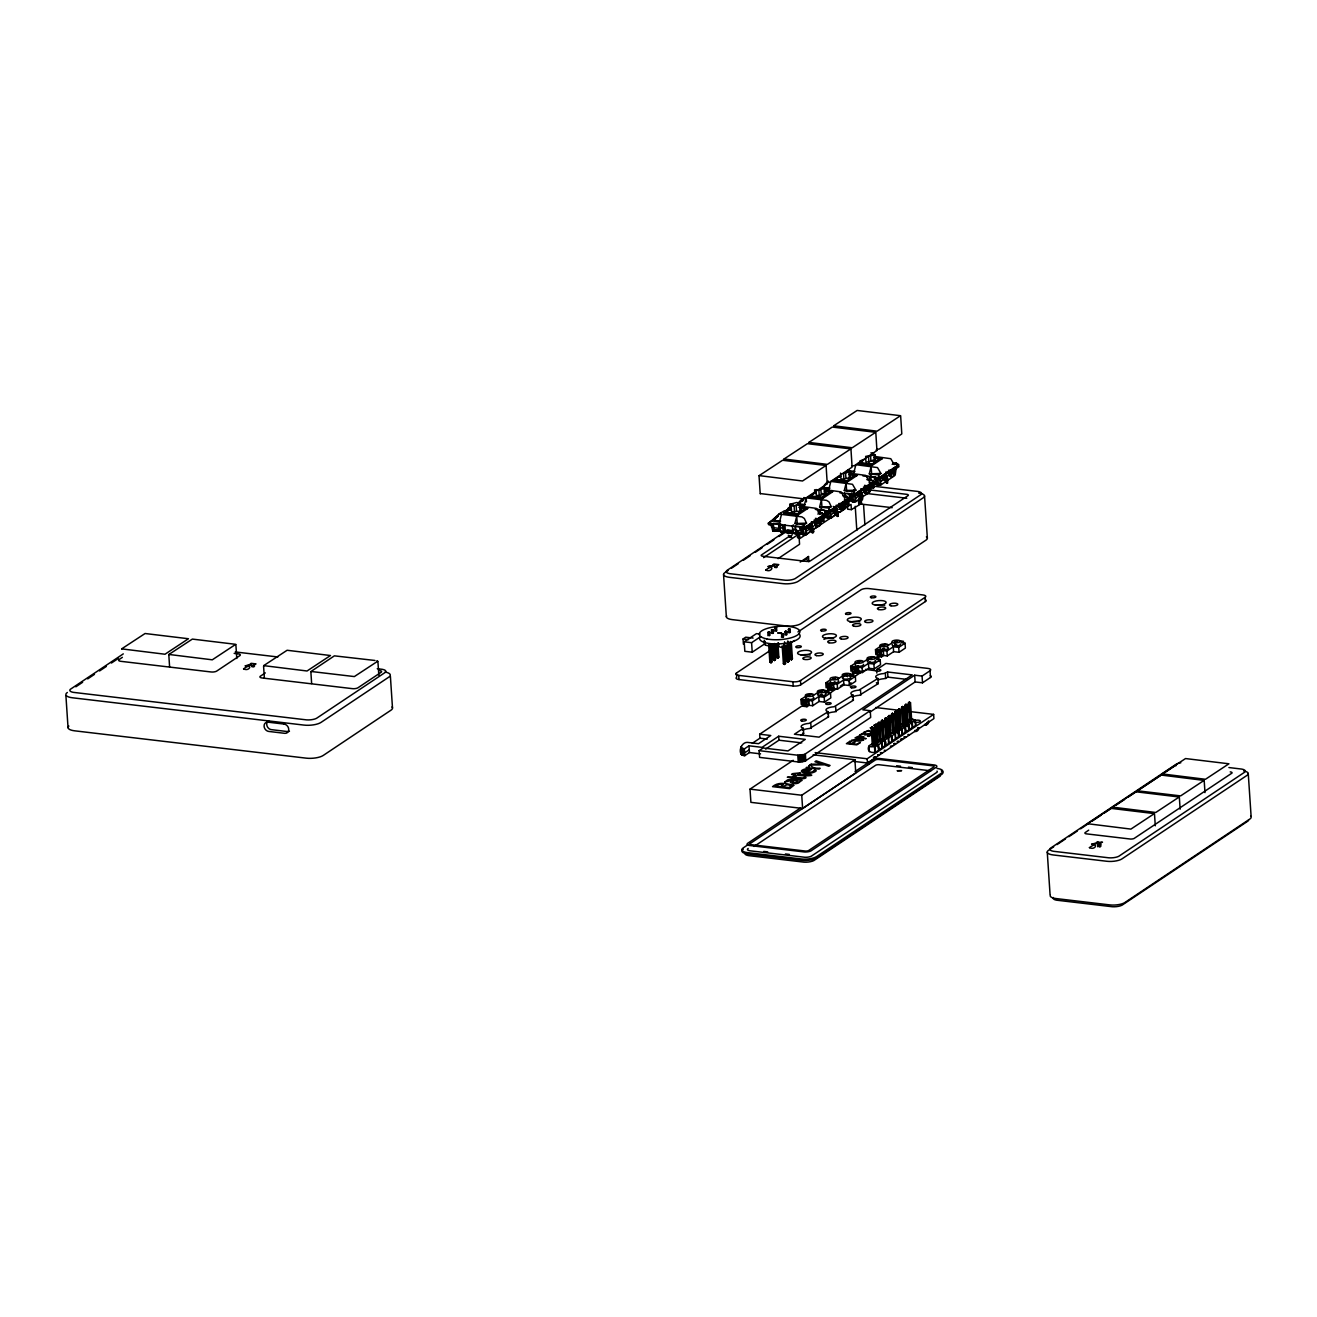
<?xml version="1.0" encoding="UTF-8"?>
<svg xmlns="http://www.w3.org/2000/svg" width="1317" height="1317" viewBox="0 0 1317 1317"><rect width="100%" height="100%" fill="white"/><g stroke="black" fill="none" stroke-linecap="round" stroke-linejoin="round"><path stroke-width="1.5" d="M803.979 526.158C806.827 529.286 811.437 520.281 811.585 525.088L809.609 524.841L809.988 530.389L812.968 526.026L811.272 525.137L810.054 525.944L811.684 526.899M833.184 506.469L836.147 507.177L836.295 508.576L834.32 508.346L834.698 513.893L837.678 509.531L835.982 508.625L834.764 509.449L836.394 510.387M853.35 493.167C856.165 496.279 860.775 487.405 860.956 492.097L858.997 491.867L859.375 497.414L862.355 493.052L860.659 492.146L859.441 492.97L861.055 493.908M878.357 476.458C881.172 479.569 885.781 470.712 885.962 475.388L884.003 475.157L884.382 480.705L887.345 476.342L885.666 475.453L884.448 476.26L886.061 477.198M780.454 523.376L779.121 524.265L780.816 532.084L806.3 534.718L806.169 527.146M820.112 517.828L820.261 525.401L815.305 528.216M820.458 516.972L831.011 518.223L830.138 510.552M844.823 501.316L844.971 508.889L840.048 512.181L836.097 511.72M846.88 500.69L855.688 501.728L855.54 494.171M869.5 484.837L869.632 492.41L860.561 497.974M871.887 483.998L880.694 485.035L880.546 477.462M894.506 468.144L894.638 475.717L880.694 485.035M811.272 525.137L811.453 521.762L814.548 522.125L817.215 520.363L814.614 523.079L812.309 522.8L812.079 527.343L810.663 528.298M816.902 523.392L814.729 525.565L814.828 523.837L816.902 523.392L815.157 522.553M835.982 508.625L836.163 505.251L839.258 505.629L841.925 503.851L839.324 506.568L837.019 506.304L836.789 510.831L835.357 511.786M839.867 506.041L841.612 506.897L839.439 509.07L839.67 504.526M860.659 492.146L860.841 488.772L863.936 489.15L866.586 487.372L864.001 490.089L861.68 489.825L861.45 494.352L860.034 495.307M866.29 490.418L865.006 491.274L863.326 490.368L864.545 489.562L866.29 490.418L864.117 492.574L864.199 490.846M885.666 475.453L885.831 472.079L888.942 472.441L891.593 470.663L889.008 473.396L886.687 473.116L886.456 477.659L885.04 478.598M891.296 473.708L890.012 474.564L888.333 473.676L889.551 472.852L891.296 473.708L889.123 475.881L889.205 474.136M818.367 519.194C818.104 524.61 818.153 519.82 816.672 520.133L816.244 526.224L816.145 524.627M842.04 503.193L842.205 505.728L843.209 504.74L843.078 502.682L841.382 503.621L840.954 509.712L840.855 508.115M864.726 493.134L866.026 492.97L866.059 487.142L866.948 486.73M889.732 476.425L891.033 476.26L891.066 470.449L892.761 469.494M819.849 524.874L820.919 524.166L821.709 518.338M868.759 484.755L869.236 491.899L870.307 491.175L871.097 485.347L869.121 485.117M893.766 468.045L894.243 475.19L895.297 474.482L896.103 468.654L894.128 468.424M818.269 512.346L822.038 512.79L823.965 514.568L804.572 527.524L768.601 523.293L771.466 520.758L779.648 521.73L781.475 514.371M771.466 520.758L779.005 514.091L801.921 516.873L804.325 518.47L806.531 523.162L804.308 524.643L794.908 523.524L796.736 516.182L797.279 524.265M799.452 504.641L804.358 505.218L806.185 497.875L806.448 501.909M803.716 497.579L826.632 500.378L829.035 501.958L831.241 506.65L829.019 508.132L819.618 507.029L821.446 499.67L821.989 507.769M824.113 488.163L829.019 488.739L830.846 481.396L852.494 484.294L855.902 490.171L853.696 491.653L844.296 490.533L846.123 483.191L846.666 491.274M848.856 469.906L846.847 471.239L854.025 472.029L855.852 464.687L877.501 467.584L880.908 473.462L878.702 474.943L869.302 473.84L871.13 466.481L871.673 474.581M826.105 465.889L827.241 483.751L804.506 498.945L760.419 493.579M788.257 535.229L790.496 536.003L792.34 534.768M760.535 753.851L749.455 752.55L744.813 755.662C736.878 755.777 740.352 741.932 747.463 742.376L758.543 743.693L770.774 735.512L759.695 734.211L759.958 738.178L752.303 743.282M741.125 754.18L741.784 753.209M850.963 449.295L852.099 467.14L829.611 482.203L827.339 482.565M852.181 465.955L854.47 465.609L876.941 450.546L875.821 432.684M881.369 483.998L878.538 484.574M900.663 416.09L901.799 433.935L879.312 448.998L877.04 449.36M893.288 476.079L890.819 476.721M872.513 735.314L872.2 726.77L873.369 727.56L874.554 745.373L872.364 745.751L871.179 727.939L872.2 726.77L873.731 745.916M882.061 720.679L883.427 720.843L881.238 721.222L882.275 720.053L883.427 720.843L883.806 739.183L882.423 739.018L881.238 721.222L882.275 720.053L883.806 739.183M885.485 718.391L886.868 718.555L884.678 718.934L885.699 717.765L886.868 718.555L888.037 736.351L885.864 736.73L884.678 718.934L885.699 717.765L887.23 736.894M892.251 713.863L893.634 714.028L891.444 714.407L892.465 713.238L893.634 714.028L893.996 732.367L892.63 732.219L891.444 714.407L892.465 713.238L893.996 732.367M898.984 709.369L900.351 709.534L898.178 709.912L899.198 708.744L900.351 709.534L900.729 727.873L899.346 727.725L898.178 709.912L899.198 708.744L900.729 727.873M905.75 704.858L907.117 705.023L904.927 705.402L905.964 704.233L907.117 705.023L907.495 723.362L906.112 723.198L904.927 705.402L905.964 704.233L907.495 723.362M808.292 527.887C810.548 527.08 807.091 529.566 808.408 525.845M833.035 511.852L833.908 508.806L833.035 511.852L834.04 510.881M842.205 505.728L842.287 503.209M857.713 495.373L858.585 492.328L857.713 495.373L857.532 492.838M866.849 488.772L867.887 488.261L867.096 488.805M882.719 478.664L882.538 476.128L882.719 478.664L883.592 475.618M891.856 472.062L892.893 471.568L892.103 472.095M797.114 533.648L797.921 537.616L799.649 536.776L799.403 533.072M797.921 537.616L799.649 536.776M813.676 531.689L813.066 532.924L811.733 532.512L813.676 531.689L813.429 528.051M821.824 517.137L822.055 520.841L823.866 521.269L824.113 516.577M837.53 511.473L837.777 516.429L838.139 511.539M846.485 500.658L846.732 504.362L847.802 503.654M847.308 504.641L849.037 503.785L848.79 500.098M862.816 495.06L862.454 499.95L861.12 499.522L862.437 498.633L862.207 494.994M871.492 483.948L871.739 487.652L873.55 488.08L873.797 483.388M887.214 478.285L887.444 483.24L887.823 478.351M802.744 500.032L802.58 500.46A5.334 1.745 -3.8 0 0 802.794 500.888M812.079 527.343L812.968 526.026M814.729 525.565L815.618 524.265M836.789 510.831L837.678 509.531M839.439 509.07L841.612 506.897M861.45 494.352L862.355 493.052M864.117 492.574L865.006 491.274M886.456 477.659L887.345 476.342M889.123 475.881L890.012 474.564M806.234 558.869L808.523 556.515L808.868 561.799L806.234 558.869L802.909 561.091M780.339 513.202L775.005 518.388L778.314 516.182M785.64 511.292L790.974 506.09L787.796 508.494A5.334 1.745 -3.8 0 1 784.224 510.881L779.005 514.091M786.973 510.403L790.974 506.502M798.382 502.781L802.382 498.88M802.382 499.291L799.715 501.892L803.024 499.686M824.393 485.002L828.393 481.1M768.371 524.512L771.992 525.779L773.178 524.989L771.219 524.759L772.816 531.13L781.886 531.377L780.816 532.084M850.996 682.7L850.617 683.062A4.198 1.383 -3.8 0 1 849.975 683.391M748.188 848.444L747.809 848.741A5.597 1.827 -3.8 0 0 749.752 850.766L804.72 857.252A5.597 1.827 -3.8 0 0 811.239 856.231L936.864 772.322A5.597 1.827 -3.8 0 0 936.996 771.12M778.215 642.828C775.894 650.186 791.402 647.915 787.517 641.313M787.648 644.836L791.237 642.498M794.744 640.457L791.007 642.597M872.282 743.891C860.61 749.192 886.374 745.85 874.29 744.286C877.336 746.838 886.045 740.895 877.682 742.08M881.353 742.525L887.971 737.981M884.349 737.569L888.629 737.981L891.395 735.693L891.774 741.043L895.445 738.919L895.099 733.668L891.197 732.993M885.37 735.166L892.037 735.709L895.099 733.668M891.115 733.108C912.566 731.939 882.571 731.758 896.07 728.317M898.095 731.33L901.766 729.206L897.881 728.531M897.848 728.614L902.129 728.976L905.174 726.935L905.52 732.186L898.457 736.582L898.161 731.182M902.853 723.774C893.189 726.474 907.792 728.696 908.286 724.416M904.614 724.103C907.611 726.54 916.27 720.811 908.039 721.732M908.006 721.831C921.554 723.115 911.035 714.95 906.178 721.617M868.792 746.212C865.911 753.209 875.278 754.048 878.538 750.213L878.192 744.961M877.912 744.714L878.966 749.933L882.011 747.891L881.666 742.64M881.699 747.776L888.596 743.496L888.251 738.244M888.596 743.496L892.037 741.191L891.691 735.94M895.445 738.919L898.803 736.68L898.457 731.429M905.24 732.038L908.911 729.931L908.565 724.663M908.615 729.783L912.286 727.675L911.94 722.407M912.286 727.675L915.694 725.404L915.331 720.136M123.288 653.874L70.344 689.301A8.396 2.749 -3.8 0 0 73.258 692.347L306.68 719.889A8.396 2.749 -3.8 0 0 316.475 718.341L385.288 672.378A8.396 2.749 -3.8 0 0 382.358 669.332L377.255 668.707M75.826 686.815L82.609 682.288M87.696 678.897L94.462 674.37M99.549 670.962L106.331 666.435M111.418 663.044L118.201 658.516M122.382 657.331L119.09 659.537A4.214 1.383 -3.8 0 0 120.785 661.315L211.049 671.966A4.198 1.383 -3.8 0 0 216.745 671.061L239.859 655.619A4.198 1.383 -3.8 0 0 238.163 653.858L234.146 653.38M265.31 672.905L260.371 676.214A4.214 1.383 -3.8 0 0 262.067 677.975L352.33 688.643A4.198 1.383 -3.8 0 0 358.026 687.737L381.14 672.296A4.198 1.383 -3.8 0 0 379.444 670.534M789.739 504.362L796.505 502.534L799.468 502.896L797.476 504.23L800.917 504.625L801.296 510.337L799.962 511.226L791.566 511.803L791.188 506.09L793.18 504.757L789.739 504.362L790.118 510.058L791.451 509.185M778.034 515.737L775.433 518.454M802.728 499.225L800.143 501.958L802.794 500.18M774.725 519.211L768.074 523.277L771.894 524.347L771.992 525.779M768.601 523.293L775.071 518.964M799.781 502.468L803.024 500.295M849.004 471.898L848.856 469.675L847.539 470.564L854.914 471.437L854.025 472.029M799.221 507.177L808.012 508.263L797.773 515.095L784.076 513.383L791.007 508.494M791.188 506.09L800.917 504.625M815.042 492.706L808.786 496.871L815.717 491.998M818.861 489.94L825.627 488.13L826.006 493.842L819.24 495.653L816.277 495.307L815.898 489.595L818.861 489.94L819.24 495.653M833.859 480.129L838.929 476.491M843.917 479.174L850.683 477.347L850.305 471.651L843.538 473.462L843.917 479.174L840.954 478.812L840.575 473.099M862.503 461.082L858.47 463.683L863.936 459.781M865.582 456.406L875.311 454.941L875.69 460.654L865.96 462.119L865.713 458.3M784.076 513.383L791.04 508.823M835.324 479.141L838.962 476.803M816.161 492.673L814.828 493.562L814.581 489.759M839.505 477.083L840.839 476.194M779.648 521.73L780.537 521.137L773.145 520.264M804.358 505.218L805.247 504.625L797.855 503.752L799.189 502.864L799.337 505.086M829.019 488.739L829.908 488.146L824.376 487.488M773.079 523.392L779.944 523.261L780.158 526.438M785.162 512.412L797.476 513.86L806.251 508L797.493 514.173L785.179 512.725M809.873 495.9L822.187 497.349L830.961 491.488L822.203 497.678L809.889 496.213M834.55 479.421L846.864 480.87L855.638 475.009L846.88 481.182L834.566 479.734M859.557 462.711L871.87 464.177L880.645 458.316L871.887 464.489L859.573 463.041M772.816 531.13L773.507 530.372M822.483 498.6L832.723 491.751L824.557 490.797M847.16 482.104L857.4 475.272L849.235 474.318M872.167 465.411L882.39 458.579L874.241 457.608M773.095 523.557L774.33 530.01L780.52 530.323M779.121 524.265L782.084 524.61L783.319 531.08L785.294 530.142L792.587 530.998M794.908 523.524L806.531 523.162M819.618 507.029L831.241 506.65M844.296 490.533L855.902 490.171M869.302 473.84L880.908 473.462M793.509 524.923L792.175 525.812L793.41 532.266L783.319 531.08M785.36 531.393L726.721 570.607A8.412 2.749 -3.8 0 0 729.651 573.652L785.261 580.221A8.412 2.749 -3.8 0 0 795.056 578.673L921.027 494.533A8.412 2.749 -3.8 0 0 918.097 491.488L869.516 485.726M728.268 570.36L724.893 572.615A11.211 3.671 -3.8 0 0 729.42 577.323L783.105 583.661A11.211 3.671 -3.8 0 0 798.283 581.274L923.217 497.81A11.211 3.671 -3.8 0 0 921.044 493.529M731.643 568.104L738.393 563.594M743.463 560.202L750.213 555.692M755.283 552.317L762.033 547.806M767.087 544.415L773.853 539.904M778.907 536.513L783.977 533.138M820.392 512.395L820.195 509.531L821.396 508.741M892.202 464.358L893.519 463.469M811.585 525.088L805.461 529.121L800.061 529.088L799.962 527.673L802.497 525.977M817.808 514.042L822.038 512.79M815.289 509.383L829.266 511.029L848.675 498.056L846.749 496.295L844.526 497.777L841.119 491.899L825.199 489.661M860.956 492.097L854.848 496.13L849.449 496.114L849.35 494.682L851.885 492.986M839.966 492.887L853.943 494.55L873.352 481.578L871.426 479.816L869.204 481.298L865.796 475.421L849.877 473.182M862.964 475.947L878.949 477.841L898.359 464.885L896.416 463.107L894.21 464.588L890.786 458.711L874.883 456.489M864.512 485.545L867.722 485.726L871.986 483.043L869.039 482.697M788.85 536.612L761.275 555.099A3.655 1.202 -3.8 0 0 762.329 556.186L806.844 561.437A3.655 1.202 -3.8 0 0 810.334 560.894L908.253 495.472A3.655 1.202 -3.8 0 0 907.215 494.385L869.368 489.891M800.061 529.088L801.263 528.298M836.147 507.177L830.072 511.177L824.672 511.161L824.771 512.593L827.932 512.017L829.545 518.404L831.57 517.449M849.449 496.114L850.65 495.307M885.814 474.005L879.756 477.989L874.356 477.972L874.455 479.404L875.64 478.614M802.942 532.973L801.444 530.998L801.148 526.718L795.484 526.043L795.781 530.323L797.279 532.298M835.883 506.996L831.62 509.844L828.689 509.646M811.437 523.689L805.362 527.689L799.962 527.673M844.362 499.176L847.325 499.522L843.061 502.37L849.235 498.386L848.115 497.628M860.808 490.698L854.749 494.698L849.35 494.682M896.992 466.333C883.048 473.774 907.759 463.485 895.083 464.127M821.545 517.466L822.598 516.758M846.205 500.987L847.275 500.262M814.104 519.985L818.647 520.363L824.409 516.511L823.981 515.655M836.295 508.576L830.171 512.609L824.771 512.593M841.382 503.621L843.357 503.851L849.119 499.999L848.691 499.143M863.491 486.994L868.018 487.372L874.011 483.323L872.891 482.582M885.962 475.388L879.855 479.421L874.455 479.404M888.498 470.301L893.025 470.679L899.017 466.63L897.898 465.872M763.564 557.651L801.032 532.611M845.333 503.012L850.436 499.604M817.462 521.762L818.515 521.252M842.172 505.251L843.209 504.74M857.68 494.896L858.717 494.385M882.686 478.186L883.723 477.692M823.339 516.379L827.652 516.462L823.866 516.017M848.016 499.9L852.313 499.983M873.023 483.191L877.32 483.29L871.656 482.615M806.432 531.113L810.021 528.71M816.787 524.199L820.376 521.795M831.142 514.618L834.731 512.214M841.497 507.687L845.086 505.284M855.803 498.122L859.392 495.735M866.174 491.208L869.763 488.805M880.81 481.429L884.398 479.026M891.181 474.499L894.77 472.112M865.532 492.492L864.627 487.372M890.522 475.799L889.633 470.679M805.428 527.063L805.905 534.208L804.835 534.916L803.37 530.586L801.394 530.356L802.86 534.686L806.877 533.961M828.08 514.091L826.105 513.86L827.57 518.174L830.599 517.696L830.253 512.346M854.799 494.073L855.276 501.217L854.223 501.925L852.758 497.612L850.782 497.365L852.247 501.695L856.248 500.97L855.49 500.279M880.283 484.508L879.229 485.216L877.748 480.903L875.789 480.672L877.254 484.985L880.283 484.508L879.937 479.158M806.3 534.718L811.19 530.965M831.011 518.223L835.9 514.453M855.688 501.728L860.594 498.452M778.084 558.622L799.567 544.267L799.205 538.982L851.045 504.362L851.391 509.646L847.704 509.218L847.457 505.695M851.391 509.646L860.577 504.016L892.202 507.671M800.209 562.063L808.523 556.515M743.414 644.26L743.068 638.959L745.718 637.198L753.11 638.07M764.189 640.227L764.453 644.029L752.221 652.195L744.829 651.322L744.204 641.807L756.435 633.642L760.123 634.07M744.204 641.807L751.595 642.68L760.765 636.555M767.926 635.699L768.437 631.979L769.754 632.127L769.968 635.37M771.416 633.378L771.91 629.641L773.227 629.806L773.441 633.049M774.758 631.139L775.252 627.419L776.569 627.567L776.8 630.81M767.712 632.456L769.754 632.127M771.202 630.119L773.227 629.806M774.544 627.88L776.569 627.567M781.475 637.296L781.969 633.576L783.286 633.724L783.5 636.984M784.965 634.975L785.459 631.255L786.776 631.403L786.99 634.646M788.307 632.736L788.801 629.016L790.118 629.164L790.332 632.407M781.261 634.053L783.286 633.724M784.734 631.716L786.776 631.403M788.093 629.493L790.118 629.164M797.937 631.946L861.137 589.736A5.614 1.827 -3.8 0 1 868.71 588.551L922.904 594.938A5.614 1.827 -3.8 0 1 925.16 597.292L925.439 601.523L800.769 684.791A5.614 1.827 -3.8 0 1 793.196 685.992L739.002 679.556A5.614 1.827 -3.8 0 1 736.746 677.201L736.466 673.02L775.746 646.779M770.643 661.513L771.005 662.846L772.025 661.677L769.836 662.056L771.005 662.846L772.025 661.677L770.84 643.881M774.133 659.191L774.478 660.525L775.499 659.356L773.326 659.735L774.478 660.525L775.499 659.356L774.445 643.536C771.91 646.433 762.79 647.24 764.667 641.231M787.681 660.788L788.027 662.122L789.048 660.953L786.858 661.332L788.027 662.122L789.048 660.953L787.681 641.511M791.023 658.549L791.369 659.883L792.406 658.714L790.216 659.093L791.369 659.883L792.406 658.714L791.352 642.894M736.466 673.02A5.614 1.827 -3.8 0 0 738.722 675.374L792.916 681.762A5.614 1.827 -3.8 0 0 800.489 680.576L925.16 597.292M801.246 704.381L800.934 699.475L807.239 695.261M826.105 687.77L825.775 682.881L830.517 679.72M850.963 671.176L850.634 666.287L855.375 663.11M875.821 654.565L875.492 649.676L881.797 645.462M802.432 701.335L804.555 699.92L804.885 704.809L802.761 706.225L802.432 701.335L806.613 701.829L808.753 700.414L809.066 705.303L806.942 706.719L802.761 706.225M827.29 684.725L831.471 685.219L833.595 683.803L833.924 688.692L831.801 690.108L827.619 689.614L827.29 684.725L829.414 683.309M878.916 661.2L878.702 657.94L876.562 659.356L880.2 659.784L880.53 664.69L874.208 668.904L868.759 668.279L862.405 672.526L852.461 673.02L852.148 668.131L854.272 666.715M876.99 651.52L881.188 652.014L883.312 650.598L883.625 655.487L881.501 656.92L877.32 656.426L876.99 651.52L879.114 650.104M802.958 701.912L805.082 700.496L805.346 704.332L803.222 705.747L802.958 701.912L806.169 702.29L806.416 706.126L803.222 705.747M827.817 685.317L829.94 683.902L830.187 687.737L828.064 689.153L827.817 685.317L831.011 685.696L831.274 689.532L828.064 689.153M883.723 648.293L882.406 649.182L884.711 648.408M812.671 695.903L819.042 691.639M837.53 679.292L843.884 675.045M863.968 661.628L868.743 658.434M887.23 646.087L892.004 642.894M833.677 682.502L835.011 681.613M847.226 673.744L844.576 675.522L848.214 673.86L847.226 673.744L847.424 676.79M895.264 642.433L897.914 640.671L894.276 642.317L895.264 642.433L895.461 645.478L894.473 645.363L895.807 644.474M759.695 734.211L802.876 705.352M852.922 672.543L856.132 672.921L855.869 669.085L852.675 668.723L852.922 672.543L856.643 671.324M877.781 655.948L880.974 656.327L880.727 652.491L877.517 652.113L877.781 655.948L881.501 654.714M877.32 656.426L879.443 654.993L887.263 655.915L893.617 651.685L899.067 652.294L905.372 648.079L905.059 643.19L901.421 642.762L903.544 641.33L899.363 640.836M821.248 694.289L819.915 695.162L822.236 694.405M800.934 699.475L812.375 700.842L818.73 696.594L824.179 697.22L830.484 692.989L830.813 697.895L824.508 702.109L819.042 701.484L812.704 705.731L809.066 705.303M825.775 682.881L837.233 684.231L843.571 680L849.037 680.609L855.342 676.395L855.671 681.284L849.35 685.498L843.901 684.889L837.563 689.12L830.187 687.737M850.634 666.287L862.092 667.637L868.43 663.389L873.879 664.015L880.2 659.784M875.492 649.676L886.934 651.026L893.288 646.795L898.737 647.404L905.059 643.19M895.461 645.478L896.795 644.589M806.416 706.126L808.539 704.71L808.292 700.874M826.862 692.561L828.986 691.145L824.804 690.651M831.274 689.532L833.398 688.116L833.134 684.28L831.537 684.083M851.704 675.967L853.844 674.534L849.663 674.041M880.974 656.327L883.098 654.911M740.664 747.43L744.352 748.912L748.994 745.801L762.049 747.348L778.676 736.236L805.28 739.38L787.994 750.92L763.119 747.99L759.119 750.657L759.58 757.39L798.234 761.95L804.967 761.21L870.685 717.436L870.241 710.703L862.849 709.83L914.673 675.193L922.065 676.065L930.032 670.748A5.614 1.827 -3.8 0 0 927.777 668.394L885.913 663.455L876.628 669.645L876.859 673.086M830.319 692.841L837.003 688.379M840.345 686.141L843.687 683.902M853.712 677.201L863.754 670.501M744.813 755.662L744.632 752.88L749.274 749.768L748.994 745.801M765.638 749.093L778.94 740.203L801.74 742.887M800.703 735.429L803.666 733.437L803.337 728.285L794.431 734.227L819.059 737.141L912.22 674.897L887.592 671.999L883.839 673.547A8.412 2.749 -3.8 0 0 876.941 678.156L877.896 678.485L878.241 683.638L859.326 695.294A8.412 2.749 -3.8 0 0 852.181 697.17M803.337 728.285L802.366 727.955A8.412 2.749 -3.8 0 1 809.28 723.346L828.179 711.69L828.525 716.843L809.626 728.499A8.412 2.749 -3.8 0 0 802.481 730.375M828.179 711.69L827.224 711.361A8.412 2.749 -3.8 0 1 834.138 706.735L853.037 695.08L853.383 700.232L834.468 711.904A8.412 2.749 -3.8 0 0 827.323 713.765M853.037 695.08L852.083 694.75A8.412 2.749 -3.8 0 1 858.98 690.141L877.896 678.485M878.324 679.901A8.412 2.749 -3.8 0 1 884.184 678.699L887.938 677.152L906.886 679.391M813.132 754.789L854.898 759.728L855.77 772.947L802.613 808.457L750.904 802.349L750.015 789.13L793.213 760.288M759.119 750.657L797.789 755.217L804.522 754.46L870.241 710.703M869.977 712.102L915.117 681.943L922.509 682.815L930.493 677.481L930.032 670.748M875.97 724.926L873.797 725.305L876.842 725.239L877.221 743.578L875.838 743.43L874.653 725.618L875.69 724.449L876.842 725.239L874.653 725.618L875.69 724.449L877.221 743.578M880.2 723L878.011 723.379L879.196 741.191L880.563 741.339L880.2 723L879.032 722.21L878.011 723.379L879.032 722.21L880.563 741.339M880.316 723.033L876.068 724.12L882.275 724.844M880.102 724.037L881.419 723.165L878.818 722.835L879.081 726.803M872.364 745.751L874.554 745.373M875.838 743.43L878.027 743.051M879.196 741.191L881.369 740.812M882.423 739.018L884.612 738.639M885.864 736.73L888.037 736.351M892.63 732.219L894.803 731.84M895.955 729.997L898.128 729.618L896.943 711.806L895.79 711.015L894.77 712.184L895.955 729.997L898.128 729.618M899.346 727.725L901.536 727.346M902.738 725.453L904.927 725.074L903.742 707.278L902.589 706.488L901.552 707.657L902.738 725.453L904.927 725.074M906.112 723.198L908.302 722.819M909.52 720.926L911.693 720.547L910.508 702.751L909.356 701.961L908.335 703.13L909.52 720.926L911.693 720.547M890.654 734.606L890.276 716.267L889.123 715.477L888.086 716.646L889.271 734.442L890.654 734.606L889.123 715.477L889.683 727.972M750.015 789.13L801.74 795.238L854.898 759.728M815.157 752.633L867.179 758.773L933.638 714.374L933.918 718.605L867.459 763.004L853.449 761.341M880.991 752.468L880.283 752.945L882.308 752.616M904.532 736.73L903.824 737.207L905.849 736.894M878.241 755.332L878.949 754.855L877.632 754.707M884.826 750.937L885.534 750.46L884.217 750.311M892.383 745.883L890.358 746.212M908.516 735.116L909.224 734.639L907.907 734.474M800.604 807.914L747.463 843.456A5.597 1.827 -3.8 0 0 749.406 845.481L804.374 851.967A5.597 1.827 -3.8 0 0 810.893 850.947L936.519 767.021A5.597 1.827 -3.8 0 0 934.56 764.996L879.591 758.51A5.597 1.827 -3.8 0 0 873.089 759.547L855.062 771.532M748.237 844.543L743.167 847.934A11.211 3.671 -3.8 0 0 747.71 852.642L801.394 858.98A11.211 3.671 -3.8 0 0 816.556 856.593L941.49 773.128A11.211 3.671 -3.8 0 0 936.963 768.42M754.098 846.436L875.706 765.226A2.782 0.905 -3.8 0 1 878.949 764.716L930.757 770.824M1053.666 846.847L1048.595 850.222A11.211 3.671 -3.8 0 0 1053.123 854.947L1106.807 861.269A11.211 3.671 -3.8 0 0 1121.985 858.882L1246.919 775.433A11.211 3.671 -3.8 0 0 1243.627 770.906M1057.041 844.592L1065.469 838.945M1068.844 836.69L1077.29 831.06M1080.664 828.805L1089.11 823.158M1092.484 820.903L1100.93 815.272M1104.304 813.017L1112.75 807.37M1116.125 805.115L1124.57 799.485M1127.945 797.229L1173.529 766.774A11.211 3.671 -3.8 0 1 1174.303 766.313M1088.698 830.154L1084.994 832.723A3.655 1.202 -3.8 0 0 1086.031 833.809L1130.546 839.061A3.655 1.202 -3.8 0 0 1134.052 838.501L1231.971 773.095A3.655 1.202 -3.8 0 0 1230.918 772.009L1230.226 771.877M1099.744 847.045L1099.481 843.078L1102.51 842.205L1096.6 842.353L1098.065 842.518L1098.329 846.485M1099.481 843.078L1101.111 844.148L1100.238 845.234L1098.329 845.004L1098.526 843.884A2.601 0.856 -3.8 0 0 1096.188 843.604L1091.563 844.197L1098.065 842.518M828.623 517.104L830.583 517.779M775.351 530.076L776.19 530.932L778.182 530.125M778.018 530.076L774.939 530.158M886.818 724.827L888.053 723.955L886.868 723.807M883.197 721.123L888.234 720.926M876.628 669.645L876.826 669.596A2.799 0.922 -3.8 0 1 880.661 669.859A2.799 0.922 -3.8 0 1 878.801 671.193A2.799 0.922 -3.8 0 1 875.295 670.682L865.417 669.382M855.177 501.316L853.087 501.069M803.88 534.175L805.872 534.274M842.403 509.877L843.357 509.004M889.403 732.779L885.946 735.133M878.867 739.495L885.189 740.286L884.925 745.603M887.214 723.428L891.444 721.37L887.197 722.934M790.858 532.759L788.685 532.71M1161.084 775.12L1137.295 790.776L1180.625 795.896L1204.067 780.405L1161.874 775.137M885.732 724.564L883.822 724.482M885.551 721.206L882.999 722.045L884.3 722.753M885.485 725.091L883.723 725.025M885.452 723.428L882.917 723.049M787.237 531.591L790.233 531.936L790.315 533.204L787.336 532.858L787.237 531.591A3.391 1.103 -3.8 0 0 790.233 531.936M870.899 452.85L873.846 453.196L871.854 454.53L875.311 454.941M875.377 458.003L881.83 458.925L880.661 458.629M872.233 460.242L875.69 460.654M892.663 462.662L896.416 463.107M860.643 461.493L857.877 463.716L872.266 465.313L871.87 464.177M892.745 469.181L893.025 470.679M889.354 471.338L891.658 471.618M893.338 474.252L895.297 474.482M891.033 476.26L889.996 476.145L889.831 470.548M866.57 476.112L869.516 476.474L869.747 479.964L866.8 479.602M852.132 474.91L856.824 475.635L852.889 475.157M867.656 479.372L871.426 479.816M872.052 480.853L875.821 481.298L876.793 483.635M885.88 479.174L886.736 482.895L886.489 479.24M877.254 484.985L879.229 485.216M832.871 480.425L847.259 482.022L846.864 480.87M867.985 485.907L873.912 481.907L872.792 481.149M874.044 487.092L871.739 487.652M864.347 488.047L866.652 488.311M868.331 490.945L870.307 491.175M825.627 488.13L822.187 487.718L824.179 486.385L824.672 494.731M866.026 492.97L864.989 492.854L864.775 485.38M858.585 492.328L858.503 494.83M906.787 498.238L865.73 493.381L868.232 492.92L867.409 492.36M846.765 493.282L850.535 493.727M825.71 491.192L832.146 492.114L824.277 491.175M822.565 493.431L826.006 493.842M842.979 495.85L846.749 496.295M847.045 497.563L850.815 498.007L851.786 500.345M852.247 501.695L854.223 501.925M808.194 496.904L822.582 498.501L822.187 497.349M843.061 502.37L843.357 503.851M843.078 502.682L842.995 505.201M838.814 503.489L841.925 503.851M846.732 504.362L848.543 504.773M842.584 508.148L845.629 507.671L846.288 499.769M800.489 506.172L816.408 508.395L819.816 514.272M816.886 509.3L819.849 509.646L820.079 513.136M820.195 509.531L823.981 509.975M799.238 507.489L807.436 508.609L803.502 508.148M790.463 508.757L783.5 513.416L797.773 515.095L797.476 513.86M820.491 513.811L826.154 514.486L827.109 516.824M827.57 518.174L829.545 518.404M815.388 518.355L818.598 518.898L818.647 520.363M822.055 520.841L823.866 521.269M818.944 523.936L820.919 524.166M771.35 526.816L773.326 527.047L774.791 531.36M779.351 527.755L782.314 528.101M792.406 529.302L795.369 529.648L796.834 533.961M773.359 527.673L779.022 528.347L779.993 530.685M795.781 530.323L801.444 530.998M787.698 530.06L793.822 530.784M796.736 532.661L802.399 533.336M802.86 534.686L804.835 534.916M797.361 537.336L799.156 537.764M899.89 641.428L903.1 641.807M743.068 638.959L748.616 639.618M874.504 657.446L878.702 657.94M869.632 661.957L870.603 662.089M857.548 665.776L858.536 665.892M852.148 668.131L856.33 668.624L858.454 667.209L858.783 672.098M856.692 671.851L854.585 671.604L854.371 668.345M850.189 674.633L853.383 675.012M849.613 675.72L855.342 676.395M825.331 691.244L828.525 691.606M824.771 692.314L830.484 692.989M807.831 698.981L808.819 699.097M875.607 707.525L933.638 714.374M805.346 704.332L806.942 704.529M804.885 704.809L806.975 705.056M374.983 660.476L334.386 655.85L311.01 671.472L354.339 676.576L377.732 661.233L376.942 660.706M882.538 726.721L883.773 726.869M1228.909 767.548L1241.799 769.095A8.412 2.749 -3.8 0 1 1244.73 772.141L1118.759 856.297A8.412 2.749 -3.8 0 1 1108.963 857.828L1053.353 851.276A8.412 2.749 -3.8 0 1 1050.423 848.23L1176.41 764.074A8.412 2.749 -3.8 0 1 1177.908 763.465M235.266 651.948L277.871 656.969M878.209 728.186L870.125 727.807L878.785 728.828M876.003 731.116L877.204 731.248L873.731 733.569L868.512 731.017L863.87 732.318L868.562 730.441L873.253 732.96M901.157 739.002L902.458 739.15L900.433 739.479M897.75 741.273L899.067 741.422L897.042 741.751M759.958 738.178L767.334 739.051M874.159 757.028L875.476 757.176L873.451 757.505M896.597 765.737L900.548 766.214M908.45 767.136L912.401 767.613M794.316 775.466L796.258 775.581M1101.144 845.991L1097.917 845.596L1097.654 841.645M763.761 851.408L767.696 851.869M785.442 853.959L789.377 854.42M876.118 449.986L876.99 450.398M826.401 483.191L827.29 483.602M823.405 514.14C829.167 514.832 809.576 523.096 822.615 516.034M815.799 526.257L818.647 525.499M878.241 683.638L877.27 683.309A8.412 2.749 -3.8 0 1 876.381 682.7M852.428 699.903L853.383 700.232M827.57 716.514L828.525 716.843M802.712 733.108L803.666 733.437M886.111 482.812L887.444 483.24M873.55 488.08L872.727 484.096A3.638 1.185 -3.8 0 1 869.862 484.03M837.777 516.429L836.443 516.001L836.805 512.428M838.649 506.847L840.328 507.753M915.694 725.404L915.052 719.889M885.09 745.406C889.074 739.38 878.027 737.339 875.854 741.866M878.702 474.943L878.949 477.841M853.696 491.653L853.943 494.55M829.019 508.132L829.266 511.029M804.308 524.643L804.572 527.524M744.352 748.912L744.632 752.88M1248.253 773.507L1251.068 815.799M1204.199 780.783L1204.989 792.604M1179.357 797.394L1180.131 809.198M1154.499 813.988L1155.289 825.808M1099.975 842.748L1100.238 846.716M1097.571 842.847L1097.835 846.815M1047.262 852.165L1050.061 894.457M924.55 495.883L927.366 538.192M922.065 676.065L922.509 682.815M914.673 675.193L915.117 681.943M912.286 722.193L912.632 727.445M910.887 721.09L909.356 701.961L909.405 706.538M892.514 469.478L892.679 472.013M891.708 470.004L891.889 472.54M908.878 724.449L909.24 729.717M908.269 724.531L908.5 728.038M906.261 712.777L906.787 720.679M888.942 472.441L889.008 473.396M905.503 726.721L905.849 731.972M905.174 726.935L905.52 732.186M904.121 725.618L902.589 706.488L902.754 713.057M898.737 647.404L899.067 652.294M902.129 728.976L902.474 734.227M901.486 728.96L902.129 734.458M883.345 475.602L883.509 478.137M899.626 719.263L900.153 727.182M893.288 646.795L893.617 651.685M898.721 731.248L899.067 736.499M897.321 730.161L895.79 711.015L896.235 721.535M895.395 733.47L895.741 738.722M877.616 478.845L877.748 480.903M893.041 725.733L893.436 731.676M875.821 481.298L875.542 477.017L869.878 476.359L870.158 480.639M873.978 455.83L874.356 461.543M886.934 651.026L887.263 655.915M892.037 735.709L892.399 740.961M887.592 671.999L887.938 677.152M885.353 673.497L885.683 678.65M870.537 455.419L870.916 461.131M888.629 737.981L888.975 743.249M870.85 475.585L871.047 478.598M868.529 456.752L868.924 462.465M881.254 650.878L881.534 655.24M881.188 652.014L881.501 656.92M886.407 732.236L886.67 736.187M879.641 650.697L879.904 654.533M879.229 651.734L879.443 654.993M867.508 486.171L867.673 488.706M884.58 740.352L884.81 743.858M866.718 486.714L866.882 489.249M882.571 728.597L883.098 736.499M881.962 742.442L882.308 747.694M863.936 489.15L864.001 490.089M863.557 504.724L864.907 524.825M873.879 664.015L874.208 668.904M878.604 744.681L878.966 749.933M861.483 495.949L861.73 499.587M861.071 496.723L861.565 504.049M860.61 496.69L861.104 504.016M860.923 503.999L860.264 496.674L860.577 504.016M875.986 732.993L876.513 740.911M859.902 496.707L860.215 504.049M859.557 496.756L859.886 504.115M859.375 498.666L859.738 504.164M859.244 498.715L859.491 504.263M858.865 498.929L859.227 504.411M857.993 491.817L858.223 495.472M875.13 747.002L875.476 752.254M858.421 499.225L858.783 504.724M874.521 747.085L874.867 752.336M868.43 663.389L868.759 668.279M855.227 506.288L856.824 530.422M853.893 489.924L854.042 492.146M852.609 495.538L852.758 497.612M869.022 746.426L869.368 751.678M850.634 495.143L850.815 498.007M862.092 667.637L862.405 672.526M848.971 472.523L849.35 478.236M867.179 758.773L867.459 763.004M860.495 690.108L860.841 695.261M847.605 498.945L847.967 504.493M845.53 472.128L845.909 477.841M857.993 667.67L858.256 671.505M844.872 493.052L845.152 497.332M856.396 667.489L856.659 673.514M844.51 493.167L844.74 496.657M839.258 505.629L839.324 506.568M849.037 680.609L849.35 685.498M833.661 508.774L833.826 511.325M843.571 680L843.901 684.889M825.957 511.638L826.154 514.486M837.233 684.231L837.563 689.12M823.043 517.285L823.29 520.989M835.637 706.702L835.982 711.855M820.853 488.607L821.232 494.319M831.471 685.219L831.801 690.108M829.529 684.939L829.743 688.198M818.12 519.161L818.285 521.697M817.33 519.688L817.495 522.223M814.548 522.125L814.614 523.079M824.179 697.22L824.508 702.109M812.112 528.94L812.342 532.578M808.161 525.812L808.325 528.364M818.73 696.594L819.042 701.484M803.238 528.529L803.37 530.586M799.584 505.514L799.962 511.226M812.375 700.842L812.704 705.731M798.217 531.936L798.579 537.484M810.778 723.313L811.124 728.466M796.143 505.119L796.522 510.815M794.151 506.436L794.53 512.148M795.139 526.158L795.369 529.648M806.613 701.829L806.942 706.719M800.489 680.576L800.769 684.791M805.378 754.015L805.823 760.765M804.522 754.46L804.967 761.21M803.386 754.839L803.831 761.572M802.053 755.102L802.497 761.852M800.604 755.267L801.049 762.016M784.932 524.792L785.294 530.142M799.156 755.299L799.6 762.049M801.74 795.238L802.613 808.457M783.516 525.467L783.878 530.702M790.414 641.445L791.583 659.257L790.216 659.093L789.163 643.272M789.41 629.641L789.624 632.884M792.916 681.762L793.196 685.992M797.789 755.217L798.234 761.95M790.365 648.655L790.891 656.574M788.801 629.016L789.015 632.259M788.142 641.231L788.373 644.737M787.056 643.684L788.241 661.496L786.858 661.332L785.821 645.511M778.742 524.067L779.022 528.347M786.051 631.88L786.282 635.123M785.459 631.255L785.673 634.498M784.537 641.807L784.899 647.059M784.389 645.478L785.574 663.274L784.537 664.443L783.385 663.653L782.199 645.857M783.944 643.667L784.175 647.157M783.582 646.021L784.537 664.443L783.796 657.183M782.578 634.201L782.792 637.444M778.446 643.009L778.676 646.515M777.935 643.272L778.857 657.117L777.82 658.286L776.668 657.496L775.746 643.651M777.129 643.815L777.82 658.286L777.211 653.002M775.861 628.044L776.075 631.287M773.639 644.062L774.692 659.899L773.326 659.735L772.272 643.914M772.519 630.283L772.733 633.526M773.211 645.346L773.737 653.265M771.91 629.641L772.124 632.901M778.676 736.236L778.94 740.203M759.053 476.161L760.222 493.859M770.033 644.425L771.219 662.221L769.836 662.056L768.651 644.26M769.029 632.604L769.243 635.848M769.474 643.717L769.737 647.668M768.437 631.979L768.651 635.222M764.914 641.412L765.144 644.918M751.595 642.68L752.221 652.195M749.274 749.768L749.455 752.55M738.722 675.374L739.002 679.556M743.611 748.83L744.056 755.563M742.426 748.616L742.87 755.349M741.339 746.459L741.948 755.036M740.911 747.891L741.356 754.641M723.543 574.541L726.358 616.833M390.392 676.279L392.499 708.003M377.913 661.48L378.835 675.259M310.861 671.752L311.635 683.556M263.581 666.172L264.355 677.975M235.875 644.721L236.797 658.5M168.823 654.977L169.597 666.797M65.932 695.969L68.04 727.692M890.539 474.927L890.621 476.54M865.532 491.636L865.631 493.233M867.722 485.726L868.018 487.372M860.89 671.094A4.198 1.383 -3.8 0 1 857.696 671.176M855.671 664.509A4.198 1.383 -3.8 0 0 857.367 666.27A4.198 1.383 -3.8 0 0 863.063 665.381L863.458 665.019A4.198 1.383 -3.8 0 0 863.392 664.311M868.397 660.377A4.198 1.383 -3.8 0 0 868.99 662.402A4.198 1.383 -3.8 0 0 875.147 661.578L875.525 661.216A4.198 1.383 -3.8 0 0 875.015 660.196M830.434 681.465A4.198 1.383 -3.8 0 0 833.019 682.93A4.198 1.383 -3.8 0 0 838.205 681.992L838.6 681.63A4.198 1.383 -3.8 0 0 838.089 680.609M843.538 676.971A4.198 1.383 -3.8 0 0 844.131 678.996A4.198 1.383 -3.8 0 0 850.288 678.173L850.683 677.811A4.198 1.383 -3.8 0 0 850.173 676.806M880.53 647.915A4.198 1.383 -3.8 0 0 882.225 649.676A4.198 1.383 -3.8 0 0 887.921 648.787L888.3 648.425A4.198 1.383 -3.8 0 0 887.098 647.174M892.218 644.457A4.198 1.383 -3.8 0 0 894.803 645.906A4.198 1.383 -3.8 0 0 899.988 644.968L900.384 644.606A4.198 1.383 -3.8 0 0 900.318 643.898M806.613 697.384A4.198 1.383 -3.8 0 0 807.206 699.409A4.198 1.383 -3.8 0 0 813.346 698.586L813.741 698.224A4.198 1.383 -3.8 0 0 813.231 697.22M818.68 693.582A4.198 1.383 -3.8 0 0 819.273 695.606A4.198 1.383 -3.8 0 0 825.43 694.783L825.825 694.421A4.198 1.383 -3.8 0 0 825.315 693.4M798.81 633.724A20.331 6.651 -3.8 0 1 781.903 643.717A20.331 6.651 -3.8 0 1 759.827 637.329M861.762 460.16A5.334 1.745 -3.8 0 1 859.869 460.934M800.736 532.628A3.638 1.185 -3.8 0 1 799.106 533.467M797.295 533.764A3.638 1.185 -3.8 0 1 793.558 532.825M799.518 532.694A2.667 0.873 -3.8 0 1 798.579 533.072M797.262 533.286A2.667 0.873 -3.8 0 1 794.628 532.809M799.781 532.611A2.667 0.873 -3.8 0 1 798.596 533.237M797.262 533.434A2.667 0.873 -3.8 0 1 794.53 532.759M790.315 533.204A3.391 1.103 -3.8 0 1 787.336 532.858M850.123 499.653A3.638 1.185 -3.8 0 1 848.494 500.493M942.462 771.597A11.211 3.671 -3.8 0 1 941.589 774.462L816.655 857.91A11.211 3.671 -3.8 0 1 801.477 860.297L747.793 853.959A11.211 3.671 -3.8 0 1 743.265 849.251M941.26 770.807A11.211 3.671 -3.8 0 1 941.951 771.186M940.19 775.005A8.412 2.749 -3.8 0 1 939.745 776.454L813.774 860.61A8.412 2.749 -3.8 0 1 803.996 862.141L748.369 855.589A8.412 2.749 -3.8 0 1 745.126 852.906M868.101 764.469A11.211 3.671 -3.8 0 1 868.891 764.025M876.365 605.211A7.013 2.288 -3.8 0 1 884.711 605.277M849.992 622.233A7.013 2.288 -3.8 0 1 859.869 621.871M823.932 639.354A7.013 2.288 -3.8 0 1 833.645 638.169M801.806 655.01A7.013 2.288 -3.8 0 1 810.153 655.076M925.291 599.696A5.614 1.827 -3.8 0 1 925.439 601.523M930.329 675.654A5.614 1.827 -3.8 0 1 930.493 677.481M926.378 536.842A11.211 3.671 -3.8 0 1 926.016 540.118L801.082 623.567A11.211 3.671 -3.8 0 1 785.92 625.954L732.236 619.616A11.211 3.671 -3.8 0 1 726.655 615.862M918.673 493.101A11.211 3.671 -3.8 0 1 919.908 493.282M913.85 720.926A3.507 1.152 -3.8 0 1 918.838 720.218A3.507 1.152 -3.8 0 1 919.661 721.831A3.507 1.152 -3.8 0 1 914.525 722.259M918.723 727.593A4.708 3.869 56.3 0 1 914.871 731.544M918.163 729.009A3.589 2.947 56.3 0 1 917.323 729.486M917.735 727.692A3.589 2.947 56.3 0 1 914.805 730.491M926.081 723.741A3.589 2.947 56.3 0 1 925.176 724.07M927.152 722.358A3.589 2.947 56.3 0 1 926.526 723.379M928.287 721.206A4.708 3.869 56.3 0 1 924.435 725.157M928.831 721.14A4.708 3.869 56.3 0 1 925.242 724.827M391.972 706.966A12.61 4.132 -3.8 0 1 391.001 710.176L323.208 755.464A12.61 4.132 -3.8 0 1 306.153 758.148L74.657 730.82A12.61 4.132 -3.8 0 1 68.863 726.062M289.477 731.182A4.906 4.033 56.3 0 1 287.369 731.544L271.368 729.651A4.906 4.033 56.3 0 1 266.972 725.733A4.906 4.033 56.3 0 1 268.635 720.761M385.091 672.032A12.61 4.132 -3.8 0 1 388.795 677.136L321.019 722.407A12.61 4.132 -3.8 0 1 303.947 725.091L72.451 697.78A12.61 4.132 -3.8 0 1 67.348 692.479M1175.241 765.901A11.211 3.671 -3.8 0 1 1176.311 765.506M1178.797 763.202A8.412 2.749 -3.8 0 1 1180.806 762.79M1250.689 816.211A11.211 3.671 -3.8 0 1 1249.817 819.059L1124.883 902.507A11.211 3.671 -3.8 0 1 1109.704 904.894L1056.02 898.556A11.211 3.671 -3.8 0 1 1050.209 895.297M1248.516 819.964A8.412 2.749 -3.8 0 1 1247.973 821.051L1122.002 905.207A8.412 2.749 -3.8 0 1 1112.223 906.738L1056.596 900.186A8.412 2.749 -3.8 0 1 1053.353 897.503M791.352 785.459L788.982 787.615L782.644 786.858L786.973 784.702L791.352 785.459M814.581 769.935L812.457 771.976L806.794 772.355L811.601 769.144C808.671 767.235 796.044 770.61 804.029 772.914C807.156 775.301 820.82 770.741 814.581 769.935M871.788 734.606L869.055 736.368L867.574 736.187L870.241 734.672L864.413 734.919L864.923 734.013L863.293 733.75L859.655 735.133L862.833 733.256L866.652 733.997A2.552 0.84 -3.8 0 1 868.545 733.701L870.438 733.865A3.688 1.202 -3.8 0 1 871.64 734.376L871.788 734.606M863.672 736.763L862.289 738.162L866.174 738.623L855.029 737.899L859.277 735.907L863.672 736.763M863.508 740.121C859.128 740.911 864.084 741.306 851.918 740.862A3.77 1.235 -3.8 0 1 851.655 740.17C855.523 739.66 853.169 739.117 863.508 740.121M777.919 632.983L781.244 632.835L777.919 632.983M783.006 784.685L780.751 786.644L775.729 786.051L779.565 784.076L783.006 784.685M792.702 781.788L795.007 782.841L798.069 781.442L794.25 780.322L792.702 781.788M121.658 648.869L165.004 654.236L188.446 638.745L145.068 633.51L121.658 648.869M168.938 654.45L212.284 659.817L235.743 644.326L192.348 639.091L168.938 654.45M243.579 668.871C250.279 672.279 253.16 661.578 243.579 668.871M263.696 665.628L307.042 670.995L330.485 655.52L287.106 650.269L263.696 665.628M759.185 475.618L802.53 480.985L825.973 465.494L782.578 460.259L759.185 475.618M784.027 459.007L827.372 464.391L850.815 448.899L807.436 443.664L784.027 459.007M765.72 570.014C772.42 573.422 775.301 562.721 765.72 570.014M808.885 442.413L852.231 447.78L875.673 432.305L832.295 427.054L808.885 442.413M789.476 537.303L791.682 537.254L789.591 537.204M833.743 425.803L877.089 431.186L900.532 415.695L857.137 410.46L833.891 425.671M799.863 781.656L798.596 782.94A4.428 1.449 -3.8 0 1 796.456 783.533L795.616 783.631A5.005 1.63 -3.8 0 1 792.883 783.599L790.398 782.298L792.521 780.125L784.603 782.166L787.55 779.911L791.105 779.187L802.135 780.339L799.863 781.656M897.354 770.741L901.503 770.643L897.354 770.741M1087.562 823.718L1130.908 829.101L1154.351 813.61L1110.972 808.358L1087.562 823.718M1089.422 847.638C1096.123 851.045 1099.004 840.345 1089.422 847.638M1112.421 807.123L1155.766 812.49L1179.209 796.999L1135.83 791.764L1112.421 807.123M1162.121 773.919L1205.467 779.285L1228.926 763.794L1185.53 758.559L1162.121 773.919M252.403 665.99L251.81 666.682L253.737 666.912C256.552 665.431 250.395 664.015 254.938 664.608L255.992 663.9L251.152 663.324L250.098 664.031L251.07 664.525L245.061 665.892L249.687 665.283A2.601 0.856 -3.8 0 1 252.024 665.562L252.403 665.99M775.203 566.689L774.61 567.38L776.536 567.611C779.351 566.129 773.194 564.713 777.738 565.306L778.791 564.598L773.952 564.022L772.881 564.73L773.869 565.223L767.86 566.59L772.486 565.981A2.601 0.856 -3.8 0 1 774.824 566.261L775.203 566.689M862.289 736.993L861.12 738.03L856.955 737.536L859.441 736.417L862.289 736.993M793.723 785.376L789.706 788.653L772.552 786.644C778.775 781.228 787.418 783.78 793.723 785.376M808.984 765.753L809.214 767.021L806.136 767.581L818.993 769.095L820.162 768.305C810.86 768.437 812.638 766.198 809.873 765.128A4.807 1.564 -3.8 0 0 808.984 765.753M805.049 776.783L802.728 778.018L793.97 777.112L797.048 775.054C805.724 776.981 824.607 774.61 798.217 774.281L800.374 772.832L792.719 773.622L791.566 774.412L795.254 774.84L792.159 776.898L787.303 777.244L792.801 777.903C794.019 779.483 809.955 779.252 805.115 776.75M803.156 770.725L805.131 772.157L808.819 769.721L803.156 770.725M750.344 843.423L750.081 843.637A2.782 0.905 -3.8 0 0 751.052 844.641L805.378 851.045A2.782 0.905 -3.8 0 0 808.622 850.535L933.901 766.856A2.782 0.905 -3.8 0 0 932.93 765.852L878.604 759.432A2.782 0.905 -3.8 0 0 875.361 759.942L750.344 843.423M777.474 656.953L776.668 657.496L778.857 657.117L777.474 656.953M784.191 663.11L783.385 663.653L785.574 663.274L784.191 663.11M810.301 694.158L807.634 695.936L811.272 694.273L810.301 694.158M835.143 677.564L832.492 679.342L836.13 677.679L835.143 677.564M860.001 660.953L857.351 662.731L860.989 661.068L860.001 660.953M884.859 644.359L882.192 646.137L885.847 644.474L884.859 644.359M822.368 690.355L819.717 692.133L823.355 690.47L822.368 690.355M872.084 657.15L869.418 658.928L873.072 657.265L872.084 657.15M811.173 764.206L809.906 765.045L824.672 764.815L828.788 766.28L830.039 765.44L816.178 760.864L814.96 761.687L822.582 764.074L811.173 764.206M849.909 741.306L846.403 743.661L856.791 744.879L860.297 742.541L856.313 744.237L852.445 743.776L855.029 742.064L851.226 743.644L848.378 743.298L851.144 741.455L849.909 741.306M888.909 716.102L888.086 716.646L890.276 716.267L888.909 716.102M895.576 711.657L894.77 712.184L896.943 711.806L895.576 711.657M902.359 707.114L901.552 707.657L903.742 707.278L902.359 707.114M909.142 702.587L908.335 703.13L910.508 702.751L909.142 702.587M877.221 725.107L876.513 725.585L885.024 726.029L877.221 725.107M894.424 743.496L893.716 743.973L895.741 743.644L894.424 743.496M284.093 724.07L268.092 722.177A4.906 4.033 56.3 0 0 264.091 726.293A4.906 4.033 56.3 0 0 268.701 731.429L284.702 733.322A4.906 4.033 56.3 0 0 288.719 729.206A4.906 4.033 56.3 0 0 284.093 724.07M856.28 663.077A4.198 1.383 -3.8 0 0 863.244 661.99A4.198 1.383 -3.8 0 0 857.96 660.657A4.198 1.383 -3.8 0 0 856.28 663.077M868.364 659.274A4.198 1.383 -3.8 0 0 875.328 658.171A4.198 1.383 -3.8 0 0 870.043 656.837A4.198 1.383 -3.8 0 0 868.364 659.274M831.422 679.687A4.198 1.383 -3.8 0 0 838.402 678.584A4.198 1.383 -3.8 0 0 833.101 677.251A4.198 1.383 -3.8 0 0 831.422 679.687M843.506 675.868A4.198 1.383 -3.8 0 0 850.469 674.781A4.198 1.383 -3.8 0 0 845.185 673.448A4.198 1.383 -3.8 0 0 843.506 675.868M881.139 646.482A4.198 1.383 -3.8 0 0 888.102 645.379A4.198 1.383 -3.8 0 0 882.818 644.046A4.198 1.383 -3.8 0 0 881.139 646.482M893.222 642.663A4.198 1.383 -3.8 0 0 900.186 641.577A4.198 1.383 -3.8 0 0 894.902 640.243A4.198 1.383 -3.8 0 0 893.222 642.663M806.58 696.281A4.198 1.383 -3.8 0 0 813.544 695.178A4.198 1.383 -3.8 0 0 808.259 693.861A4.198 1.383 -3.8 0 0 806.58 696.281M818.664 692.479A4.198 1.383 -3.8 0 0 825.627 691.376A4.198 1.383 -3.8 0 0 820.343 690.042A4.198 1.383 -3.8 0 0 818.664 692.479M766.741 638.91A20.331 6.651 -3.8 0 0 799.6 632.851A20.331 6.651 -3.8 0 0 772.371 627.172A20.331 6.651 -3.8 0 0 766.741 638.91M875.229 604.997A7.013 2.288 -3.8 0 0 886.127 602.61A7.013 2.288 -3.8 0 0 876.085 600.98A7.013 2.288 -3.8 0 0 875.229 604.997M891.016 605.804A4.198 1.383 -3.8 0 0 897.799 604.536A4.198 1.383 -3.8 0 0 892.136 603.384A4.198 1.383 -3.8 0 0 891.016 605.804M878.686 609.557A4.198 1.383 -3.8 0 0 885.65 608.454A4.198 1.383 -3.8 0 0 880.365 607.137A4.198 1.383 -3.8 0 0 878.686 609.557M871.196 597.704A2.799 0.922 -3.8 0 0 875.838 596.98A2.799 0.922 -3.8 0 0 872.315 596.091A2.799 0.922 -3.8 0 0 871.196 597.704M850.387 621.608A7.013 2.288 -3.8 0 0 861.285 619.22A7.013 2.288 -3.8 0 0 851.243 617.574A7.013 2.288 -3.8 0 0 850.387 621.608M866.158 622.414A4.198 1.383 -3.8 0 0 872.941 621.147A4.198 1.383 -3.8 0 0 867.277 619.978A4.198 1.383 -3.8 0 0 866.158 622.414M853.828 626.168A4.198 1.383 -3.8 0 0 860.791 625.065A4.198 1.383 -3.8 0 0 855.507 623.731A4.198 1.383 -3.8 0 0 853.828 626.168M846.337 614.315A2.799 0.922 -3.8 0 0 850.98 613.574A2.799 0.922 -3.8 0 0 847.457 612.701A2.799 0.922 -3.8 0 0 846.337 614.315M825.529 638.202A7.013 2.288 -3.8 0 0 836.427 635.815A7.013 2.288 -3.8 0 0 826.385 634.185A7.013 2.288 -3.8 0 0 825.529 638.202M841.3 639.008A4.198 1.383 -3.8 0 0 848.082 637.741A4.198 1.383 -3.8 0 0 842.419 636.588A4.198 1.383 -3.8 0 0 841.3 639.008M828.986 642.762A4.198 1.383 -3.8 0 0 835.949 641.659A4.198 1.383 -3.8 0 0 830.665 640.342A4.198 1.383 -3.8 0 0 828.986 642.762M821.479 630.909A2.799 0.922 -3.8 0 0 826.138 630.185A2.799 0.922 -3.8 0 0 822.598 629.296A2.799 0.922 -3.8 0 0 821.479 630.909M800.67 654.812A7.013 2.288 -3.8 0 0 811.568 652.425A7.013 2.288 -3.8 0 0 801.526 650.779A7.013 2.288 -3.8 0 0 800.67 654.812M816.458 655.603A4.198 1.383 -3.8 0 0 823.24 654.351A4.198 1.383 -3.8 0 0 817.577 653.183A4.198 1.383 -3.8 0 0 816.458 655.603M804.127 659.373A4.198 1.383 -3.8 0 0 811.091 658.27A4.198 1.383 -3.8 0 0 805.806 656.936A4.198 1.383 -3.8 0 0 804.127 659.373M796.637 647.52A2.799 0.922 -3.8 0 0 801.279 646.779A2.799 0.922 -3.8 0 0 797.756 645.906A2.799 0.922 -3.8 0 0 796.637 647.52M801.905 721.008A2.799 0.922 -3.8 0 0 806.267 720.053A2.799 0.922 -3.8 0 0 802.267 719.395A2.799 0.922 -3.8 0 0 801.905 721.008M826.763 704.397A2.799 0.922 -3.8 0 0 831.126 703.459A2.799 0.922 -3.8 0 0 827.125 702.801A2.799 0.922 -3.8 0 0 826.763 704.397M851.622 687.803A2.799 0.922 -3.8 0 0 855.984 686.848A2.799 0.922 -3.8 0 0 851.967 686.19A2.799 0.922 -3.8 0 0 851.622 687.803"/></g></svg>
